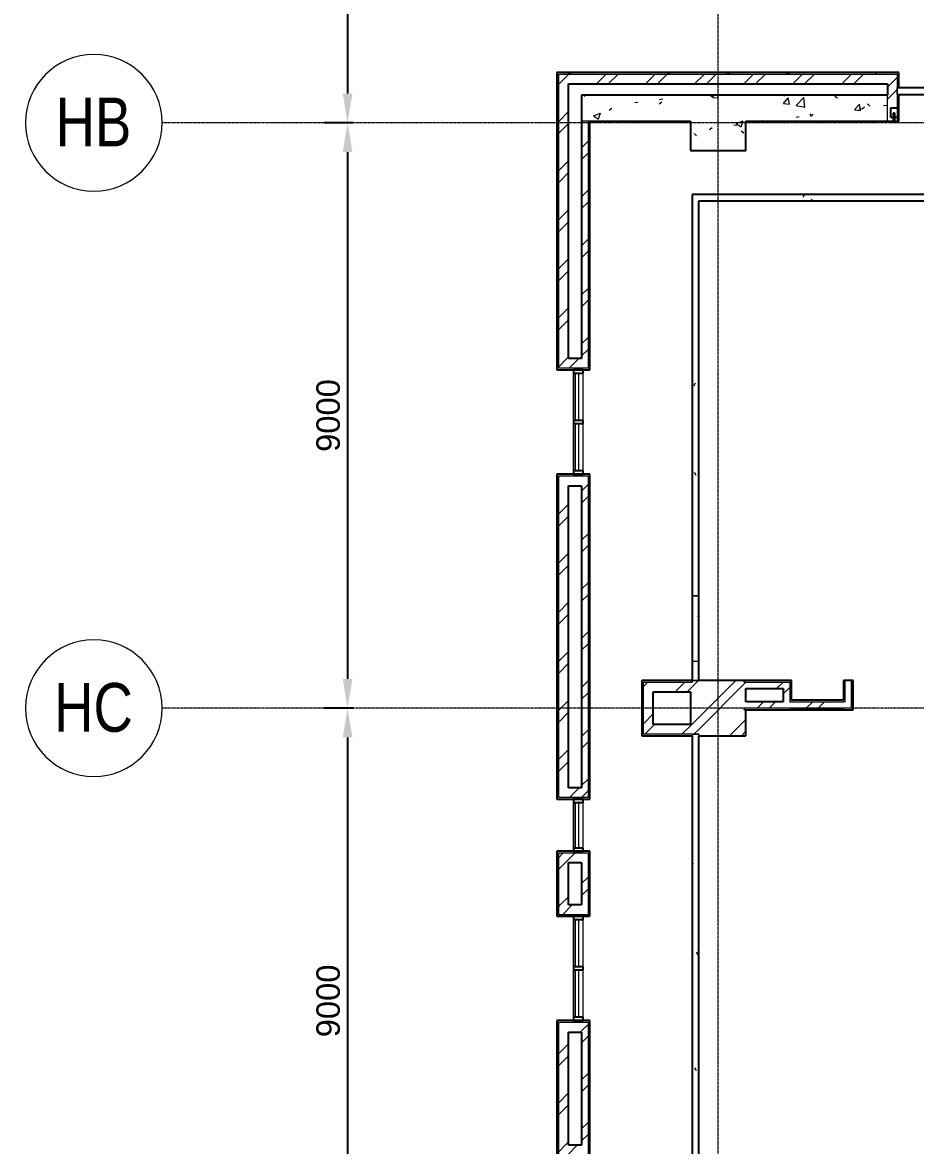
# Model space of a CAD drawing. Header units: inches. Extents: x -83664 to 20107, y -47222 to 19398.
# Drawn here: x -83664 to -69940, y -16489 to 778 of the extents above; entities that cross this region are included whole.
import ezdxf

# ---------------------------------------------------------------- set-up
doc = ezdxf.new("R2010")
doc.units = ezdxf.units.IN
doc.header["$MEASUREMENT"] = 0
doc.linetypes.add('Grid Line', pattern=[22.225, 12.7, -3.175, 3.175, -3.175])
for name, color, linetype, lineweight in [('A-ANNO-DIMS', 7, 'Continuous', 9), ('A-GLAZ-CURT', 7, 'Continuous', 9), ('A-GLAZ-CWMG', 7, 'Continuous', 9), ('A-WALL', 7, 'Continuous', 9), ('A-WALL-PATT', 7, 'Continuous', 25), ('S-GRID', 7, 'Continuous', 9), ('S-GRID-IDEN', 7, 'Continuous', 9)]:
    doc.layers.add(name, color=color, linetype=linetype, lineweight=lineweight)
doc.styles.add('Arial_10', font='arial.ttf', dxfattribs={"width": 0.8, "height": 750})
doc.styles.add('Arial_12', font='arial.ttf', dxfattribs={"height": 360})
doc.dimstyles.new('Arc_Length_-_2_5mm_Arial_grey', dxfattribs={"dimscale": 304.8, "dimtxt": 367.293384, "dimasz": 1.476378, "dimexe": 1.181102, "dimexo": 0.738189, "dimgap": 0.369094, "dimtad": 1, "dimdec": 0, "dimzin": 0, "dimdsep": 46, "dimtxsty": 'Arial_12', "dimsah": 1, "dimcen": 0.09, "dimdle": 1.181102, "dimadec": 0, "dimazin": 0, "dimtfac": 1, "dimtdec": 4, "dimtix": 1, "dimtmove": 0, "dimatfit": 3, "dimfxl": 1, "dimtvp": 1, "dimtfill": 1, "dimtolj": 1, "dimtzin": 0, "dimarcsym": 2})
pattern_1 = [(50, (0, 0), (1093.1044, -95.634), [114.3, -1257.3]), (355, (0, 0), (-211.457, 1146.341), [91.44, -1005.84]), (100.451, (91.1, -8), (881.656, 1050.7), [97.14, -1068.54]), (46.184, (0, 304.8), (1626.475, -252.257), [171.45, -1885.95]), (96.636, (135.5, 283.8), (1424.416, 1484.565), [145.71, -1602.81]), (351.184, (0, 304.8), (1424.43, 1484.551), [137.16, -1508.76]), (21, (152.4, 228.6), (909.6863, -613.591), [114.3, -1257.3]), (326, (152.4, 228.6), (370.812, 1105.129), [91.44, -1005.84]), (71.451, (228.2, 177.5), (1280.503, 491.528), [97.14, -1068.54]), (37.5, (0, 0), (18.5313, 507.3303), [50.292, -943.356, 50.292, -970.788, -1009.65]), (37.5, (0, 0), (18.5313, 507.3303), [-2014.728, 50.292, -959.358]), (7.5, (0, 0), (400.9178, 601.0836), [50.292, -531.876, 50.292, -920.496, -384.81]), (7.5, (0, 0), (400.9178, 601.0836), [-1552.956, 50.292, -334.518]), (327.5, (-339.85, 0), (813.5452, -34.3737), [50.292, -330.708, 50.292, -1138.428, -1577.34]), (327.5, (-339.85, 0), (813.5452, -34.3737), [-1569.72, 50.292, -1527.048]), (317.5, (-492.25, 0), (888.7755, 152.56), [50.292, -445.008, 50.292, -739.14, -1120.14]), (317.5, (-492.25, 0), (888.7755, 152.56), [-1284.732, 50.292, -1069.848])]
pattern_2 = [(45, (0, 0), (-377.1708, 377.1708), []), (45, (0, 571.5), (-377.1708, 377.1708), [])]
pattern_3 = [(0, (0, 0), (1219.2, 304.8), [50.292, -864.108, 50.292, -864.108, -4876.8]), (0, (0, 0), (1219.2, 304.8), [-1828.8, 50.292, -1778.508, 50.292, -864.108, -2133.6]), (0, (0, 0), (1219.2, 304.8), [-4572, 50.292, -559.308, 50.292, -1473.708]), (120, (457.2, 152.4), (-873.56454, 903.4582), [50.292, -864.108, 50.292, -864.108, -4876.8]), (120, (457.2, 152.4), (-873.56454, 903.4582), [-1828.8, 50.292, -1778.508, 50.292, -864.108, -2133.6]), (120, (457.2, 152.4), (-873.56454, 903.4582), [-4572, 50.292, -559.308, 50.292, -1473.708]), (240, (609.6, 762), (-345.63546, -1208.2582), [50.292, -864.108, 50.292, -864.108, -4876.8]), (240, (609.6, 762), (-345.63546, -1208.2582), [-1828.8, 50.292, -1778.508, 50.292, -864.108, -2133.6]), (240, (609.6, 762), (-345.63546, -1208.2582), [-4572, 50.292, -559.308, 50.292, -1473.708])]

# ---------------------------------------------------------------- blocks, each defined once
blk = doc.blocks.new('System Panel - Solid-1052244-FIRST FLOOR AC CONDITIONING LAYOUT - PART A')
at = {"layer": 'A-GLAZ-CURT', "color": 9, "lineweight": 18, "true_color": 0xbbbbbb}
for p, q in [((362, 10), (-362, 10)), ((-362, 10), (-362, -50)), ((362, -50), (362, 10)), ((-362, -50), (362, -50))]:
    blk.add_line(p, q, dxfattribs=at)
at = {"layer": 'A-GLAZ-CURT', "color": 9, "true_color": 0xbbbbbb}
for p, q in [((-362, -50), (-362, 10)), ((362, 10), (-362, 10)), ((362, 10), (362, -50)), ((-362, -50), (362, -50))]:
    blk.add_line(p, q, dxfattribs=at)
blk = doc.blocks.new('Rectangular Mullion - 50 x 150mm-644140-FIRST FLOOR AC CONDITIONING LAYOUT - PART A')
at = {"layer": 'A-GLAZ-CWMG', "color": 9, "true_color": 0xbbbbbb}
for p, q in [((76259, 65833), (76409, 65833)), ((76409, 65833), (76259, 65833)), ((76259, 65833), (76259, 65108)), ((76259, 65108), (76259, 65833)), ((76409, 65108), (76409, 65833)), ((76409, 65108), (76409, 65833)), ((76259, 65108), (76409, 65108)), ((76409, 65108), (76259, 65108))]:
    blk.add_line(p, q, dxfattribs=at)
blk = doc.blocks.new('Rectangular Mullion - 50 x 150mm-423464-FIRST FLOOR AC CONDITIONING LAYOUT - PART A')
at = {"layer": 'A-GLAZ-CWMG', "color": 9, "lineweight": 25, "true_color": 0xbbbbbb}
for p, q in [((-50, 75), (0, 75)), ((-50, -75), (-50, 75)), ((0, 75), (0, -75)), ((0, -75), (-50, -75))]:
    blk.add_line(p, q, dxfattribs=at)
at = {"layer": 'A-GLAZ-CWMG', "color": 9, "true_color": 0xbbbbbb}
for p, q in [((0, 75), (-50, 75)), ((-50, 75), (-50, -75)), ((0, -75), (0, 75)), ((-50, -75), (0, -75))]:
    blk.add_line(p, q, dxfattribs=at)
blk = doc.blocks.new('Rectangular Mullion - 50 x 150mm-423468-FIRST FLOOR AC CONDITIONING LAYOUT - PART A')
at = {"layer": 'A-GLAZ-CWMG', "color": 9, "lineweight": 25, "true_color": 0xbbbbbb}
for p, q in [((0, 75), (-50, 75)), ((-50, 75), (-50, -75)), ((0, -75), (0, 75)), ((-50, -75), (0, -75))]:
    blk.add_line(p, q, dxfattribs=at)
at = {"layer": 'A-GLAZ-CWMG', "color": 9, "true_color": 0xbbbbbb}
for p, q in [((-50, -75), (-50, 75)), ((-50, 75), (0, 75)), ((0, 75), (0, -75)), ((0, -75), (-50, -75))]:
    blk.add_line(p, q, dxfattribs=at)
blk = doc.blocks.new('System Panel - Solid-1052241-FIRST FLOOR AC CONDITIONING LAYOUT - PART A')
at = {"layer": 'A-GLAZ-CURT', "color": 9, "lineweight": 18, "true_color": 0xbbbbbb}
for p, q in [((350, 10.5), (-350, 10.5)), ((-350, 10.5), (-350, -49.5)), ((350, -49.5), (350, 10.5)), ((-350, -49.5), (350, -49.5))]:
    blk.add_line(p, q, dxfattribs=at)
at = {"layer": 'A-GLAZ-CURT', "color": 9, "true_color": 0xbbbbbb}
for p, q in [((-350, -49.5), (-350, 10.5)), ((350, 10.5), (-350, 10.5)), ((350, 10.5), (350, -49.5)), ((-350, -49.5), (350, -49.5))]:
    blk.add_line(p, q, dxfattribs=at)
blk = doc.blocks.new('Rectangular Mullion - 50 x 150mm-643793-FIRST FLOOR AC CONDITIONING LAYOUT - PART A')
at = {"layer": 'A-GLAZ-CWMG', "color": 9, "true_color": 0xbbbbbb}
for p, q in [((76254, 63233), (76404, 63233)), ((76404, 63233), (76254, 63233)), ((76254, 63233), (76254, 62533)), ((76254, 62533), (76254, 63233)), ((76404, 62533), (76404, 63233)), ((76404, 62533), (76404, 63233)), ((76254, 62533), (76404, 62533)), ((76404, 62533), (76254, 62533))]:
    blk.add_line(p, q, dxfattribs=at)
blk = doc.blocks.new('Rectangular Mullion - 50 x 150mm-423458-FIRST FLOOR AC CONDITIONING LAYOUT - PART A')
at = {"layer": 'A-GLAZ-CWMG', "color": 9, "lineweight": 25, "true_color": 0xbbbbbb}
for p, q in [((-25, 75), (25, 75)), ((-25, -75), (-25, 75)), ((25, 75), (25, -75)), ((25, -75), (-25, -75))]:
    blk.add_line(p, q, dxfattribs=at)
at = {"layer": 'A-GLAZ-CWMG', "color": 9, "true_color": 0xbbbbbb}
for p, q in [((25, 75), (-25, 75)), ((-25, 75), (-25, -75)), ((25, -75), (25, 75)), ((-25, -75), (25, -75))]:
    blk.add_line(p, q, dxfattribs=at)
blk = doc.blocks.new('SMBZ_Hospital Arch Model_2026_01_29_rvt-1-FIRST FLOOR AC CONDITIONING LAYOUT - PART A')
at = {"layer": 'A-WALL-PATT', "lineweight": 9, "true_color": 0xbbbbbb}
h = blk.add_hatch(dxfattribs=at)
h.set_pattern_fill('FP_13', color=9, style=0, pattern_type=2)
h.set_pattern_definition(pattern_3)
h.paths.add_polyline_path([(76184, 98358), (81234, 98358), (81234, 98383), (76034, 98383), (76034, 98358)])
h = blk.add_hatch(dxfattribs=at)
h.set_pattern_fill('FP_12', color=9, style=0, pattern_type=2)
h.set_pattern_definition(pattern_2)
h.paths.add_polyline_path([(76034, 93983), (76184, 93983), (76184, 98358), (76034, 98358), (76034, 95279)])
h = blk.add_hatch(dxfattribs=at)
h.set_pattern_fill('FP_12', color=9, style=0, pattern_type=2)
h.set_pattern_definition(pattern_2)
h.paths.add_polyline_path([(81084, 98208), (81084, 98358), (76184, 98358), (76184, 98208), (79117, 98208)])
h = blk.add_hatch(dxfattribs=at)
h.set_pattern_fill('FP_12', color=9, style=0, pattern_type=2)
h.set_pattern_definition(pattern_2)
h.paths.add_polyline_path([(81234, 97633), (81234, 98358), (81084, 98358), (81084, 97633)])
h = blk.add_hatch(dxfattribs=at)
h.set_pattern_fill('FP_13', color=9, style=0, pattern_type=2)
h.set_pattern_definition(pattern_3)
h.paths.add_polyline_path([(85447, 98044), (86284, 98044), (86284, 98144), (81234, 98144), (81234, 98044), (82282, 98044)])
h = blk.add_hatch(dxfattribs=at)
h.set_pattern_fill('FP_14', color=9, style=0, pattern_type=2)
h.set_pattern_definition(pattern_1)
h.paths.add_polyline_path([(76484, 97633), (78059, 97633), (78059, 98033), (76384, 98033), (76384, 97633)])
h = blk.add_hatch(dxfattribs=at)
h.set_pattern_fill('FP_14', color=9, style=0, pattern_type=2)
h.set_pattern_definition(pattern_1)
h.paths.add_polyline_path([(78059, 97183), (78909, 97183), (78909, 98033), (78059, 98033), (78059, 97633)])
h = blk.add_hatch(dxfattribs=at)
h.set_pattern_fill('FP_14', color=9, style=0, pattern_type=2)
h.set_pattern_definition(pattern_1)
h.paths.add_polyline_path([(79117, 97633), (81084, 97633), (81084, 98033), (78909, 98033), (78909, 97633)])
h = blk.add_hatch(dxfattribs=at)
h.set_pattern_fill('FP_12', color=9, style=0, pattern_type=2)
h.set_pattern_definition(pattern_2)
h.paths.add_polyline_path([(81234, 97695), (81234, 97833), (81134, 97833), (81134, 97695)])
h = blk.add_hatch(dxfattribs=at)
h.set_pattern_fill('FP_12', color=9, style=0, pattern_type=2)
h.set_pattern_definition(pattern_2)
h.paths.add_polyline_path([(76484, 93983), (76484, 97633), (76384, 97633), (76384, 93983)])
h = blk.add_hatch(dxfattribs=at)
h.set_pattern_fill('FP_13', color=9, style=0, pattern_type=2)
h.set_pattern_definition(pattern_3)
h.paths.add_polyline_path([(76509, 93833), (76509, 97633), (76484, 97633), (76484, 93833)])
h = blk.add_hatch(dxfattribs=at)
h.set_pattern_fill('FP_13', color=9, style=0, pattern_type=2)
h.set_pattern_definition(pattern_3)
h.paths.add_polyline_path([(88584, 96408), (88584, 96508), (78084, 96508), (78084, 96408), (88464, 96408)])
h = blk.add_hatch(dxfattribs=at)
h.set_pattern_fill('FP_13', color=9, style=0, pattern_type=2)
h.set_pattern_definition(pattern_3)
h.paths.add_polyline_path([(78084, 89033), (78184, 89033), (78184, 96408), (78084, 96408), (78084, 90239)])
h = blk.add_hatch(dxfattribs=at)
h.set_pattern_fill('FP_12', color=9, style=0, pattern_type=2)
h.set_pattern_definition(pattern_2)
h.paths.add_polyline_path([(76034, 93833), (76484, 93833), (76484, 93983), (76034, 93983)])
h = blk.add_hatch(dxfattribs=at)
h.set_pattern_fill('FP_13', color=9, style=0, pattern_type=2)
h.set_pattern_definition(pattern_3)
h.paths.add_polyline_path([(76034, 87233), (76034, 92178), (76004, 92178), (76004, 87233)])
h = blk.add_hatch(dxfattribs=at)
h.set_pattern_fill('FP_12', color=9, style=0, pattern_type=2)
h.set_pattern_definition(pattern_2)
h.paths.add_polyline_path([(76484, 92028), (76484, 92178), (76034, 92178), (76034, 92028), (76384, 92028)])
h = blk.add_hatch(dxfattribs=at)
h.set_pattern_fill('FP_13', color=9, style=0, pattern_type=2)
h.set_pattern_definition(pattern_3)
h.paths.add_polyline_path([(76509, 87233), (76509, 92178), (76484, 92178), (76484, 87233)])
h = blk.add_hatch(dxfattribs=at)
h.set_pattern_fill('FP_12', color=9, style=0, pattern_type=2)
h.set_pattern_definition(pattern_2)
h.paths.add_polyline_path([(76184, 87383), (76184, 92028), (76034, 92028), (76034, 87383)])
h = blk.add_hatch(dxfattribs=at)
h.set_pattern_fill('FP_12', color=9, style=0, pattern_type=2)
h.set_pattern_definition(pattern_2)
h.paths.add_polyline_path([(76484, 87383), (76484, 92028), (76384, 92028), (76384, 87383)])
h = blk.add_hatch(dxfattribs=at)
h.set_pattern_fill('FP_12', color=9, style=0, pattern_type=2)
h.set_pattern_definition(pattern_2)
h.paths.add_polyline_path([(77484, 88358), (77484, 89008), (77334, 89008), (77334, 88358)])
h = blk.add_hatch(dxfattribs=at)
h.set_pattern_fill('FP_12', color=9, style=0, pattern_type=2)
h.set_pattern_definition(pattern_2)
h.paths.add_polyline_path([(78059, 88858), (78084, 88858), (78084, 89008), (77484, 89008), (77484, 88858), (77535, 88858)])
h = blk.add_hatch(dxfattribs=at)
h.set_pattern_fill('FP_12', color=9, style=0, pattern_type=2)
h.set_pattern_definition(pattern_2)
h.paths.add_polyline_path([(78326, 88183), (78909, 88183), (78909, 88583), (78884, 88583), (78884, 88708), (78909, 88708), (78909, 88908), (78884, 88908), (78884, 89033), (78084, 89033), (78084, 88858), (78059, 88858), (78059, 88358), (78184, 88358), (78184, 88183)])
h = blk.add_hatch(dxfattribs=at)
h.set_pattern_fill('FP_12', color=9, style=0, pattern_type=2)
h.set_pattern_definition(pattern_2)
h.paths.add_polyline_path([(79117, 88908), (79484, 88908), (79484, 89008), (78884, 89008), (78884, 88908), (78909, 88908)])
h = blk.add_hatch(dxfattribs=at)
h.set_pattern_fill('FP_12', color=9, style=0, pattern_type=2)
h.set_pattern_definition(pattern_2)
h.paths.add_polyline_path([(79484, 88608), (79584, 88608), (79584, 89008), (79484, 89008), (79484, 88708)])
h = blk.add_hatch(dxfattribs=at)
h.set_pattern_fill('FP_13', color=9, style=0, pattern_type=2)
h.set_pattern_definition(pattern_3)
h.paths.add_polyline_path([(79584, 88708), (79609, 88708), (79609, 89033), (79584, 89033), (79584, 88979)])
h = blk.add_hatch(dxfattribs=at)
h.set_pattern_fill('FP_12', color=9, style=0, pattern_type=2)
h.set_pattern_definition(pattern_2)
h.paths.add_polyline_path([(80534, 88608), (80534, 89033), (80434, 89033), (80434, 88608)])
h = blk.add_hatch(dxfattribs=at)
h.set_pattern_fill('FP_12', color=9, style=0, pattern_type=2)
h.set_pattern_definition(pattern_2)
h.paths.add_polyline_path([(79484, 88608), (79484, 88708), (78884, 88708), (78884, 88608), (79117, 88608)])
h = blk.add_hatch(dxfattribs=at)
h.set_pattern_fill('FP_12', color=9, style=0, pattern_type=2)
h.set_pattern_definition(pattern_2)
h.paths.add_polyline_path([(79909, 88608), (80434, 88608), (80434, 88708), (79584, 88708), (79584, 88608), (79609, 88608)])
h = blk.add_hatch(dxfattribs=at)
h.set_pattern_fill('FP_13', color=9, style=0, pattern_type=2)
h.set_pattern_definition(pattern_3)
h.paths.add_polyline_path([(80409, 88708), (80409, 88733), (79609, 88733), (79609, 88708), (79909, 88708)])
h = blk.add_hatch(dxfattribs=at)
h.set_pattern_fill('FP_12', color=9, style=0, pattern_type=2)
h.set_pattern_definition(pattern_2)
h.paths.add_polyline_path([(78084, 88208), (78184, 88208), (78184, 88358), (77334, 88358), (77334, 88208), (77535, 88208)])
h = blk.add_hatch(dxfattribs=at)
h.set_pattern_fill('FP_13', color=9, style=0, pattern_type=2)
h.set_pattern_definition(pattern_3)
h.paths.add_polyline_path([(78184, 80033), (78184, 88208), (78084, 88208), (78084, 80033)])
h = blk.add_hatch(dxfattribs=at)
h.set_pattern_fill('FP_12', color=9, style=0, pattern_type=2)
h.set_pattern_definition(pattern_2)
h.paths.add_polyline_path([(76484, 87233), (76484, 87383), (76034, 87383), (76034, 87233)])
h = blk.add_hatch(dxfattribs=at)
h.set_pattern_fill('FP_13', color=9, style=0, pattern_type=2)
h.set_pattern_definition(pattern_3)
h.paths.add_polyline_path([(76509, 87208), (76509, 87233), (76004, 87233), (76004, 87208)])
h = blk.add_hatch(dxfattribs=at)
h.set_pattern_fill('FP_13', color=9, style=0, pattern_type=2)
h.set_pattern_definition(pattern_3)
h.paths.add_polyline_path([(76004, 85433), (76034, 85433), (76034, 86383), (76004, 86383), (76004, 85583)])
h = blk.add_hatch(dxfattribs=at)
h.set_pattern_fill('FP_12', color=9, style=0, pattern_type=2)
h.set_pattern_definition(pattern_2)
h.paths.add_polyline_path([(76384, 86233), (76484, 86233), (76484, 86383), (76034, 86383), (76034, 86233), (76184, 86233)])
h = blk.add_hatch(dxfattribs=at)
h.set_pattern_fill('FP_13', color=9, style=0, pattern_type=2)
h.set_pattern_definition(pattern_3)
h.paths.add_polyline_path([(76484, 85433), (76509, 85433), (76509, 86383), (76484, 86383), (76484, 85583)])
h = blk.add_hatch(dxfattribs=at)
h.set_pattern_fill('FP_12', color=9, style=0, pattern_type=2)
h.set_pattern_definition(pattern_2)
h.paths.add_polyline_path([(76184, 85583), (76184, 86233), (76034, 86233), (76034, 85583)])
h = blk.add_hatch(dxfattribs=at)
h.set_pattern_fill('FP_12', color=9, style=0, pattern_type=2)
h.set_pattern_definition(pattern_2)
h.paths.add_polyline_path([(76484, 85583), (76484, 86233), (76384, 86233), (76384, 85583)])
h = blk.add_hatch(dxfattribs=at)
h.set_pattern_fill('FP_12', color=9, style=0, pattern_type=2)
h.set_pattern_definition(pattern_2)
h.paths.add_polyline_path([(76034, 85433), (76484, 85433), (76484, 85583), (76034, 85583)])
h = blk.add_hatch(dxfattribs=at)
h.set_pattern_fill('FP_12', color=9, style=0, pattern_type=2)
h.set_pattern_definition(pattern_2)
h.paths.add_polyline_path([(76384, 83628), (76384, 83778), (76034, 83778), (76034, 83628), (76184, 83628)])
h = blk.add_hatch(dxfattribs=at)
h.set_pattern_fill('FP_12', color=9, style=0, pattern_type=2)
h.set_pattern_definition(pattern_2)
h.paths.add_polyline_path([(76384, 81738), (76484, 81738), (76484, 83778), (76384, 83778), (76384, 81888)])
h = blk.add_hatch(dxfattribs=at)
h.set_pattern_fill('FP_13', color=9, style=0, pattern_type=2)
h.set_pattern_definition(pattern_3)
h.paths.add_polyline_path([(76484, 81708), (76509, 81708), (76509, 83808), (76484, 83808), (76484, 81738)])
h = blk.add_hatch(dxfattribs=at)
h.set_pattern_fill('FP_12', color=9, style=0, pattern_type=2)
h.set_pattern_definition(pattern_2)
h.paths.add_polyline_path([(76184, 81888), (76184, 83628), (76034, 83628), (76034, 81888)])
h = blk.add_hatch(dxfattribs=at)
h.set_pattern_fill('FP_12', color=9, style=0, pattern_type=2)
h.set_pattern_definition(pattern_2)
h.paths.add_polyline_path([(76384, 81738), (76384, 81888), (76034, 81888), (76034, 81738)])
at = {"layer": 'A-WALL', "color": 9, "lineweight": 25, "true_color": 0xbbbbbb}
for p, q in [((76004, 98383), (76004, 93983)), ((76034, 98383), (76004, 98383)), ((76184, 98383), (76034, 98383)), ((81084, 98383), (76184, 98383)), ((81234, 98383), (81084, 98383)), ((81259, 98383), (81234, 98383)), ((81259, 98144), (81259, 98383)), ((76184, 93983), (76184, 98208)), ((76184, 98208), (81084, 98208)), ((81084, 98208), (81084, 98033)), ((86254, 98144), (81259, 98144)), ((78059, 98033), (76384, 98033)), ((76384, 98033), (76384, 97633)), ((78909, 98033), (78059, 98033)), ((81084, 98033), (78909, 98033)), ((81259, 97633), (81259, 98044)), ((81259, 98044), (86254, 98044)), ((81259, 97833), (81134, 97833)), ((81134, 97833), (81134, 97695)), ((81197, 97758), (81172, 97758)), ((81172, 97758), (81172, 97633)), ((81197, 97633), (81197, 97758)), ((81259, 97695), (81259, 97833)), ((76384, 97633), (76384, 93983)), ((76509, 97633), (78059, 97633)), ((76509, 93983), (76509, 97633)), ((78059, 97633), (78059, 97183)), ((78909, 97183), (78909, 97633)), ((78909, 97633), (81084, 97633)), ((81084, 97633), (81259, 97633)), ((81134, 97695), (81259, 97695)), ((81172, 97633), (81197, 97633)), ((78059, 97183), (78909, 97183)), ((88464, 96508), (78084, 96508)), ((78084, 96508), (78084, 96408)), ((78084, 96408), (78084, 89033)), ((78184, 96408), (88464, 96408)), ((78184, 89033), (78184, 96408)), ((76004, 93983), (76004, 93833)), ((76384, 93983), (76184, 93983)), ((76509, 93833), (76509, 93983)), ((76004, 93833), (76004, 93808)), ((76004, 93808), (76509, 93808)), ((76509, 93808), (76509, 93833)), ((76509, 92208), (76004, 92208)), ((76004, 92208), (76004, 92178)), ((76509, 92178), (76509, 92208)), ((76004, 92178), (76004, 92028)), ((76509, 92028), (76509, 92178)), ((76004, 92028), (76004, 87383)), ((76184, 92028), (76384, 92028)), ((76184, 87383), (76184, 92028)), ((76384, 92028), (76384, 87383)), ((76509, 87383), (76509, 92028)), ((77309, 89033), (77309, 88358)), ((77334, 89033), (77309, 89033)), ((77484, 89033), (77334, 89033)), ((78084, 89033), (77484, 89033)), ((78884, 89033), (78184, 89033)), ((79484, 89033), (78884, 89033)), ((79584, 89033), (79484, 89033)), ((79609, 89033), (79584, 89033)), ((79609, 88733), (79609, 89033)), ((80409, 89033), (80409, 88733)), ((80559, 89033), (80409, 89033)), ((80559, 88583), (80559, 89033)), ((77484, 88358), (77484, 88858)), ((77484, 88858), (78059, 88858)), ((78059, 88858), (78059, 88358)), ((78909, 88708), (78909, 88908)), ((78909, 88908), (79484, 88908)), ((79484, 88908), (79484, 88708)), ((79484, 88708), (78909, 88708)), ((78909, 88183), (78909, 88583)), ((78909, 88583), (79484, 88583)), ((79484, 88583), (79584, 88583)), ((79584, 88583), (79609, 88583)), ((80409, 88733), (79609, 88733)), ((79609, 88583), (80409, 88583)), ((80409, 88583), (80534, 88583)), ((80534, 88583), (80559, 88583)), ((77309, 88358), (77309, 88208)), ((78059, 88358), (77484, 88358)), ((77309, 88208), (77309, 88183)), ((77309, 88183), (78084, 88183)), ((78084, 88183), (78084, 80033)), ((78184, 88183), (78909, 88183)), ((78184, 80033), (78184, 88183)), ((76004, 87383), (76004, 87233)), ((76384, 87383), (76184, 87383)), ((76509, 87233), (76509, 87383)), ((76004, 87233), (76004, 87208)), ((76004, 87208), (76509, 87208)), ((76509, 87208), (76509, 87233)), ((76509, 86408), (76004, 86408)), ((76004, 86408), (76004, 86383)), ((76004, 86383), (76004, 86233)), ((76509, 86383), (76509, 86408)), ((76509, 86233), (76509, 86383)), ((76004, 86233), (76004, 85583)), ((76184, 86233), (76384, 86233)), ((76184, 85583), (76184, 86233)), ((76384, 86233), (76384, 85583)), ((76509, 85583), (76509, 86233)), ((76004, 85583), (76004, 85433)), ((76384, 85583), (76184, 85583)), ((76509, 85433), (76509, 85583)), ((76004, 85433), (76004, 85408)), ((76004, 85408), (76509, 85408)), ((76509, 85408), (76509, 85433)), ((76384, 83808), (76004, 83808)), ((76004, 83808), (76004, 83778)), ((76004, 83778), (76004, 83628)), ((76484, 83808), (76384, 83808)), ((76509, 83808), (76484, 83808)), ((76509, 81708), (76509, 83808)), ((76004, 83628), (76004, 81888)), ((76184, 81888), (76184, 83628)), ((76184, 83628), (76384, 83628)), ((76384, 83628), (76384, 81888)), ((76004, 81888), (76004, 81738)), ((76384, 81888), (76184, 81888))]:
    blk.add_line(p, q, dxfattribs=at)
at = {"layer": 'A-WALL', "color": 9, "true_color": 0xbbbbbb}
for p, q in [((76004, 98383), (76004, 93983)), ((76004, 98383), (76184, 98383)), ((76034, 93983), (76034, 98358)), ((76034, 98358), (76184, 98358)), ((81084, 98383), (76184, 98383)), ((76184, 98358), (81084, 98358)), ((81084, 98383), (81259, 98383)), ((81084, 98358), (81234, 98358)), ((81234, 98358), (81234, 98144)), ((81259, 98144), (81259, 98383)), ((76184, 93983), (76184, 98208)), ((76184, 98208), (81084, 98208)), ((81084, 98208), (81084, 98033)), ((81234, 98144), (81234, 98044)), ((81234, 98144), (81259, 98144)), ((81234, 98044), (81234, 98144)), ((86254, 98144), (81259, 98144)), ((76384, 97633), (76384, 98033)), ((78059, 98033), (76384, 98033)), ((78059, 98033), (78909, 98033)), ((81084, 98033), (78909, 98033)), ((81084, 97633), (81084, 98033)), ((81234, 98044), (81234, 97633)), ((81234, 98044), (81259, 98044)), ((81259, 97633), (81259, 98044)), ((81259, 98044), (86254, 98044)), ((81134, 97833), (81259, 97833)), ((81134, 97833), (81134, 97695)), ((81172, 97633), (81172, 97758)), ((81197, 97758), (81172, 97758)), ((81197, 97758), (81197, 97633)), ((81234, 97833), (81234, 97695)), ((81259, 97695), (81259, 97833)), ((76484, 97633), (76384, 97633)), ((76384, 97633), (76384, 93983)), ((76509, 97633), (76484, 97633)), ((76484, 97633), (76484, 93983)), ((76509, 97633), (78059, 97633)), ((76509, 93983), (76509, 97633)), ((78059, 97183), (78059, 97633)), ((78909, 97633), (78909, 97183)), ((78909, 97633), (81084, 97633)), ((81259, 97633), (81084, 97633)), ((81259, 97695), (81134, 97695)), ((81197, 97658), (81172, 97658)), ((81172, 97633), (81197, 97633)), ((78909, 97183), (78059, 97183)), ((88464, 96508), (78084, 96508)), ((78084, 96408), (78084, 96508)), ((78084, 96408), (78084, 90333)), ((78184, 96408), (88464, 96408)), ((78184, 90333), (78184, 96408)), ((76004, 93808), (76004, 93983)), ((76034, 93833), (76034, 93983)), ((76384, 93983), (76184, 93983)), ((76484, 93983), (76484, 93833)), ((76509, 93983), (76509, 93808)), ((76004, 93808), (76509, 93808)), ((76484, 93833), (76034, 93833)), ((76509, 92208), (76004, 92208)), ((76004, 92028), (76004, 92208)), ((76509, 92208), (76509, 92028)), ((76034, 92178), (76484, 92178)), ((76034, 92028), (76034, 92178)), ((76484, 92178), (76484, 92028)), ((76004, 92028), (76004, 87383)), ((76034, 87383), (76034, 92028)), ((76184, 92028), (76384, 92028)), ((76184, 87383), (76184, 92028)), ((76384, 92028), (76384, 87383)), ((76484, 92028), (76484, 87383)), ((76509, 87383), (76509, 92028)), ((78084, 90333), (78084, 89333)), ((78184, 90333), (78084, 90333)), ((78084, 90333), (78184, 90333)), ((78184, 89333), (78184, 90333)), ((78084, 89333), (78084, 89033)), ((78084, 89333), (78184, 89333)), ((78084, 89333), (78184, 89333)), ((78184, 89033), (78184, 89333)), ((77309, 89033), (77309, 88358)), ((77309, 89033), (77484, 89033)), ((77334, 88358), (77334, 89008)), ((77334, 89008), (77484, 89008)), ((78084, 89033), (77484, 89033)), ((77484, 89008), (78084, 89008)), ((78184, 89033), (78084, 89033)), ((78084, 89033), (78084, 89008)), ((78084, 89033), (78184, 89033)), ((78184, 89033), (78884, 89033)), ((78884, 89008), (78884, 89033)), ((78884, 89033), (78884, 89008)), ((79484, 89033), (78884, 89033)), ((78884, 89008), (79484, 89008)), ((79484, 89033), (79609, 89033)), ((79484, 89008), (79584, 89008)), ((79584, 89008), (79584, 88708)), ((79609, 88733), (79609, 89033)), ((80409, 89033), (80409, 88733)), ((80409, 89033), (80559, 89033)), ((80434, 88708), (80434, 89033)), ((80534, 88608), (80534, 89033)), ((80559, 88583), (80559, 89033)), ((77484, 88358), (77484, 88858)), ((77484, 88858), (78059, 88858)), ((78059, 88358), (78059, 88858)), ((78909, 88908), (78909, 88708)), ((78909, 88908), (79484, 88908)), ((79484, 88908), (79484, 88708)), ((78884, 88583), (78884, 88608)), ((79484, 88608), (78884, 88608)), ((78909, 88583), (78884, 88583)), ((79484, 88708), (78909, 88708)), ((78909, 88583), (78909, 88183)), ((78909, 88583), (79484, 88583)), ((79584, 88608), (79484, 88608)), ((79609, 88583), (79484, 88583)), ((79584, 88708), (79609, 88708)), ((79584, 88608), (79609, 88608)), ((80409, 88733), (79609, 88733)), ((79609, 88708), (80409, 88708)), ((79609, 88608), (80409, 88608)), ((79609, 88583), (80409, 88583)), ((80434, 88708), (80409, 88708)), ((80434, 88608), (80409, 88608)), ((80559, 88583), (80409, 88583)), ((80534, 88608), (80434, 88608)), ((77309, 88183), (77309, 88358)), ((77334, 88208), (77334, 88358)), ((78059, 88358), (77484, 88358)), ((77309, 88183), (78084, 88183)), ((78084, 88208), (77334, 88208)), ((78184, 88208), (78084, 88208)), ((78084, 88208), (78184, 88208)), ((78084, 88208), (78084, 88183)), ((78084, 88183), (78084, 80033)), ((78184, 88208), (78184, 88183)), ((78909, 88183), (78184, 88183)), ((78184, 80033), (78184, 88183)), ((76004, 87208), (76004, 87383)), ((76034, 87233), (76034, 87383)), ((76384, 87383), (76184, 87383)), ((76484, 87383), (76484, 87233)), ((76509, 87383), (76509, 87208)), ((76004, 87208), (76509, 87208)), ((76484, 87233), (76034, 87233)), ((76509, 86408), (76004, 86408)), ((76004, 86233), (76004, 86408)), ((76034, 86383), (76484, 86383)), ((76034, 86233), (76034, 86383)), ((76484, 86383), (76484, 86233)), ((76509, 86408), (76509, 86233)), ((76004, 86233), (76004, 85583)), ((76034, 85583), (76034, 86233)), ((76184, 86233), (76384, 86233)), ((76184, 85583), (76184, 86233)), ((76384, 86233), (76384, 85583)), ((76484, 86233), (76484, 85583)), ((76509, 85583), (76509, 86233)), ((76004, 85408), (76004, 85583)), ((76034, 85433), (76034, 85583)), ((76384, 85583), (76184, 85583)), ((76484, 85583), (76484, 85433)), ((76509, 85583), (76509, 85408)), ((76004, 85408), (76509, 85408)), ((76484, 85433), (76034, 85433)), ((76384, 83808), (76004, 83808)), ((76004, 83628), (76004, 83808)), ((76034, 83628), (76034, 83778)), ((76034, 83778), (76384, 83778)), ((76384, 83808), (76509, 83808)), ((76384, 83778), (76484, 83778)), ((76484, 83778), (76484, 81738)), ((76509, 81708), (76509, 83808)), ((76004, 83628), (76004, 81888)), ((76034, 81888), (76034, 83628)), ((76184, 81888), (76184, 83628)), ((76184, 83628), (76384, 83628)), ((76384, 83628), (76384, 81888)), ((76004, 81708), (76004, 81888)), ((76034, 81738), (76034, 81888)), ((76384, 81888), (76184, 81888))]:
    blk.add_line(p, q, dxfattribs=at)
at = {"layer": 'A-GLAZ-CURT', "color": 9, "lineweight": 9, "true_color": 0xbbbbbb}
for name, p, rotation in [('System Panel - Solid-1052244-FIRST FLOOR AC CONDITIONING LAYOUT - PART A', (76334, 93395), 269.9999997532681), ('System Panel - Solid-1052244-FIRST FLOOR AC CONDITIONING LAYOUT - PART A', (76334, 92620), 269.9999997532681), ('System Panel - Solid-1052241-FIRST FLOOR AC CONDITIONING LAYOUT - PART A', (76334, 86808), 270), ('System Panel - Solid-1052244-FIRST FLOOR AC CONDITIONING LAYOUT - PART A', (76334, 84995), 270), ('System Panel - Solid-1052244-FIRST FLOOR AC CONDITIONING LAYOUT - PART A', (76334, 84220), 270)]:
    blk.add_blockref(name, p, dxfattribs=dict(at, rotation=rotation))
at = {"layer": 'A-GLAZ-CWMG', "color": 9, "lineweight": 9, "true_color": 0xbbbbbb}
for p, rotation in [((76334, 93808), 89.99999975326816), ((76334, 87208), 90), ((76334, 85408), 90)]:
    blk.add_blockref('Rectangular Mullion - 50 x 150mm-423468-FIRST FLOOR AC CONDITIONING LAYOUT - PART A', p, dxfattribs=dict(at, rotation=rotation))
for name, p in [('Rectangular Mullion - 50 x 150mm-644140-FIRST FLOOR AC CONDITIONING LAYOUT - PART A', (0, 27925)), ('Rectangular Mullion - 50 x 150mm-644140-FIRST FLOOR AC CONDITIONING LAYOUT - PART A', (0, 27150)), ('Rectangular Mullion - 50 x 150mm-643793-FIRST FLOOR AC CONDITIONING LAYOUT - PART A', (5, 23925)), ('Rectangular Mullion - 50 x 150mm-644140-FIRST FLOOR AC CONDITIONING LAYOUT - PART A', (0, 19525)), ('Rectangular Mullion - 50 x 150mm-644140-FIRST FLOOR AC CONDITIONING LAYOUT - PART A', (0, 18750))]:
    blk.add_blockref(name, p, dxfattribs=at)
at = {"layer": 'A-GLAZ-CWMG', "color": 9, "lineweight": 9, "true_color": 0xbbbbbb, "extrusion": (0, 0, -1)}
for name, p, rotation in [('Rectangular Mullion - 50 x 150mm-423458-FIRST FLOOR AC CONDITIONING LAYOUT - PART A', (-76334, 93008), 270.0000002467319), ('Rectangular Mullion - 50 x 150mm-423464-FIRST FLOOR AC CONDITIONING LAYOUT - PART A', (-76334, 92208), 270.0000002467319), ('Rectangular Mullion - 50 x 150mm-423464-FIRST FLOOR AC CONDITIONING LAYOUT - PART A', (-76334, 86408), 270), ('Rectangular Mullion - 50 x 150mm-423458-FIRST FLOOR AC CONDITIONING LAYOUT - PART A', (-76334, 84608), 270), ('Rectangular Mullion - 50 x 150mm-423464-FIRST FLOOR AC CONDITIONING LAYOUT - PART A', (-76334, 83808), 270)]:
    blk.add_blockref(name, p, dxfattribs=dict(at, rotation=rotation))
blk = doc.blocks.new('Grid - Grid Head-AE7-24584-FIRST FLOOR AC CONDITIONING LAYOUT - PART A')
at = {"layer": 'S-GRID-IDEN', "color": 9, "true_color": 0xbbbbbb}
for start, end in [(360, 180), (180, 360)]:
    blk.add_arc((0, 0), 7, start, end, dxfattribs=at)
blk = doc.blocks.new('*D1094')
at = {"layer": 'A-ANNO-DIMS', "color": 0, "lineweight": -2, "transparency": 16777216}
for p, q in [((-78575, 8235), (-79028, 8235)), ((-78668, 7785), (-78668, -315)), ((-78575, -765), (-79028, -765))]:
    blk.add_line(p, q, dxfattribs=at)
at = {"layer": 'A-ANNO-DIMS', "color": 0, "transparency": 16777216}
for points in [[(-78743, 7785), (-78593, 7785), (-78668, 8235)], [(-78743, -315), (-78593, -315), (-78668, -765)]]:
    blk.add_solid(points, dxfattribs=at)
at = {"layer": 'Defpoints', "color": 0, "transparency": 16777216}
for p in [(-78350, 8235), (-78668, -765), (-78350, -765)]:
    blk.add_point(p, dxfattribs=at)
at = {"layer": 'A-ANNO-DIMS', "color": 0, "transparency": 16777216, "insert": (-78965, 3735), "char_height": 360, "width": 1329.04, "attachment_point": 5, "rotation": 90, "style": 'Arial_12', "bg_fill": 3, "box_fill_scale": 1.25, "bg_fill_color": 256, "bg_fill_true_color": 13158600, "bg_fill_transparency": 0}
blk.add_mtext('\\A1;9000', dxfattribs=at)
blk = doc.blocks.new('*D1095')
at = {"layer": 'A-ANNO-DIMS', "color": 0, "lineweight": -2, "transparency": 16777216}
for p, q in [((-78575, -765), (-79028, -765)), ((-78668, -1215), (-78668, -9315)), ((-78575, -9765), (-79028, -9765))]:
    blk.add_line(p, q, dxfattribs=at)
at = {"layer": 'A-ANNO-DIMS', "color": 0, "transparency": 16777216}
for points in [[(-78743, -1215), (-78593, -1215), (-78668, -765)], [(-78743, -9315), (-78593, -9315), (-78668, -9765)]]:
    blk.add_solid(points, dxfattribs=at)
at = {"layer": 'Defpoints', "color": 0, "transparency": 16777216}
for p in [(-78350, -765), (-78668, -9765), (-78350, -9765)]:
    blk.add_point(p, dxfattribs=at)
at = {"layer": 'A-ANNO-DIMS', "color": 0, "transparency": 16777216, "insert": (-78965, -5265), "char_height": 360, "width": 1329.04, "attachment_point": 5, "rotation": 90, "style": 'Arial_12', "bg_fill": 3, "box_fill_scale": 1.25, "bg_fill_color": 256, "bg_fill_true_color": 13158600, "bg_fill_transparency": 0}
blk.add_mtext('\\A1;9000', dxfattribs=at)
blk = doc.blocks.new('*D1096')
at = {"layer": 'A-ANNO-DIMS', "color": 0, "lineweight": -2, "transparency": 16777216}
for p, q in [((-78575, -9765), (-79028, -9765)), ((-78668, -10215), (-78668, -18315)), ((-78575, -18765), (-79028, -18765))]:
    blk.add_line(p, q, dxfattribs=at)
at = {"layer": 'A-ANNO-DIMS', "color": 0, "transparency": 16777216}
for points in [[(-78743, -10215), (-78593, -10215), (-78668, -9765)], [(-78743, -18315), (-78593, -18315), (-78668, -18765)]]:
    blk.add_solid(points, dxfattribs=at)
at = {"layer": 'Defpoints', "color": 0, "transparency": 16777216}
for p in [(-78350, -9765), (-78668, -18765), (-78350, -18765)]:
    blk.add_point(p, dxfattribs=at)
at = {"layer": 'A-ANNO-DIMS', "color": 0, "transparency": 16777216, "insert": (-78965, -14265), "char_height": 360, "width": 1329.04, "attachment_point": 5, "rotation": 90, "style": 'Arial_12', "bg_fill": 3, "box_fill_scale": 1.25, "bg_fill_color": 256, "bg_fill_true_color": 13158600, "bg_fill_transparency": 0}
blk.add_mtext('\\A1;9000', dxfattribs=at)

msp = doc.modelspace()

# ---------------------------------------------------------------- linework, layer by layer
at = {"layer": 'S-GRID', "color": 254, "linetype": 'Grid Line', "true_color": 0xdcdcdc}
for p, q in [((-72972.3, -44103.7), (-72972.3, 15149.1)), ((20106.7, -764.5), (-81517, -764.5)), ((20106.7, -9764.5), (-81517, -9764.5))]:
    msp.add_line(p, q, dxfattribs=at)

# ---------------------------------------------------------------- block references
at = {"lineweight": 5}
msp.add_blockref('SMBZ_Hospital Arch Model_2026_01_29_rvt-1-FIRST FLOOR AC CONDITIONING LAYOUT - PART A', (-151456.7, -98372.2), dxfattribs=at)
at = {"layer": 'S-GRID-IDEN', "color": 9, "true_color": 0xbbbbbb, "xscale": 149.9999999999999, "yscale": 149.9999999999999, "zscale": 149.9999999999999, "rotation": 90}
for p in [(-82567, -764.5), (-82567, -9764.5)]:
    msp.add_blockref('Grid - Grid Head-AE7-24584-FIRST FLOOR AC CONDITIONING LAYOUT - PART A', p, dxfattribs=at)

# ---------------------------------------------------------------- texts
at = {"layer": 'S-GRID-IDEN', "color": 9, "true_color": 0xbbbbbb, "char_height": 750, "attachment_point": 1, "style": 'Arial_10'}
for s, insert, width in [('HB', (-83154.7, -377), 1423.797), ('HC', (-83178.1, -9377), 1481.518)]:
    msp.add_mtext(s, dxfattribs=dict(at, insert=insert, width=width))

# ---------------------------------------------------------------- next in the draw order: dimensions: what is measured, and where the dimension line sits
at = {"layer": 'A-ANNO-DIMS', "color": 8, "true_color": 0x808080}
dim = msp.add_linear_dim(base=(-78668.4, -764.5), p1=(-78350.2, 8235.5), p2=(-78350.2, -764.5), angle=90, dimstyle='Arc_Length_-_2_5mm_Arial_grey', override={"dimpost": '<>', "dimfxl": 9000.000001}, dxfattribs=at)
dim.commit()
dim.dimension.update_dxf_attribs({"geometry": '*D1094', "text_midpoint": (-78964.7, 3735.5)})

# ---------------------------------------------------------------- next in the draw order: dimensions: what is measured, and where the dimension line sits
dim = msp.add_linear_dim(base=(-78668.4, -9764.5), p1=(-78350.2, -764.5), p2=(-78350.2, -9764.5), angle=90, dimstyle='Arc_Length_-_2_5mm_Arial_grey', override={"dimpost": '<>', "dimfxl": 8999.999999}, dxfattribs=at)
dim.commit()
dim.dimension.update_dxf_attribs({"geometry": '*D1095', "text_midpoint": (-78964.7, -5264.5)})

# ---------------------------------------------------------------- next in the draw order: dimensions: what is measured, and where the dimension line sits
dim = msp.add_linear_dim(base=(-78668.4, -18764.5), p1=(-78350.2, -9764.5), p2=(-78350.2, -18764.5), angle=90, dimstyle='Arc_Length_-_2_5mm_Arial_grey', override={"dimpost": '<>', "dimfxl": 9000}, dxfattribs=at)
dim.commit()
dim.dimension.update_dxf_attribs({"geometry": '*D1096', "text_midpoint": (-78964.7, -14264.5)})

doc.saveas('drawing.dxf')
